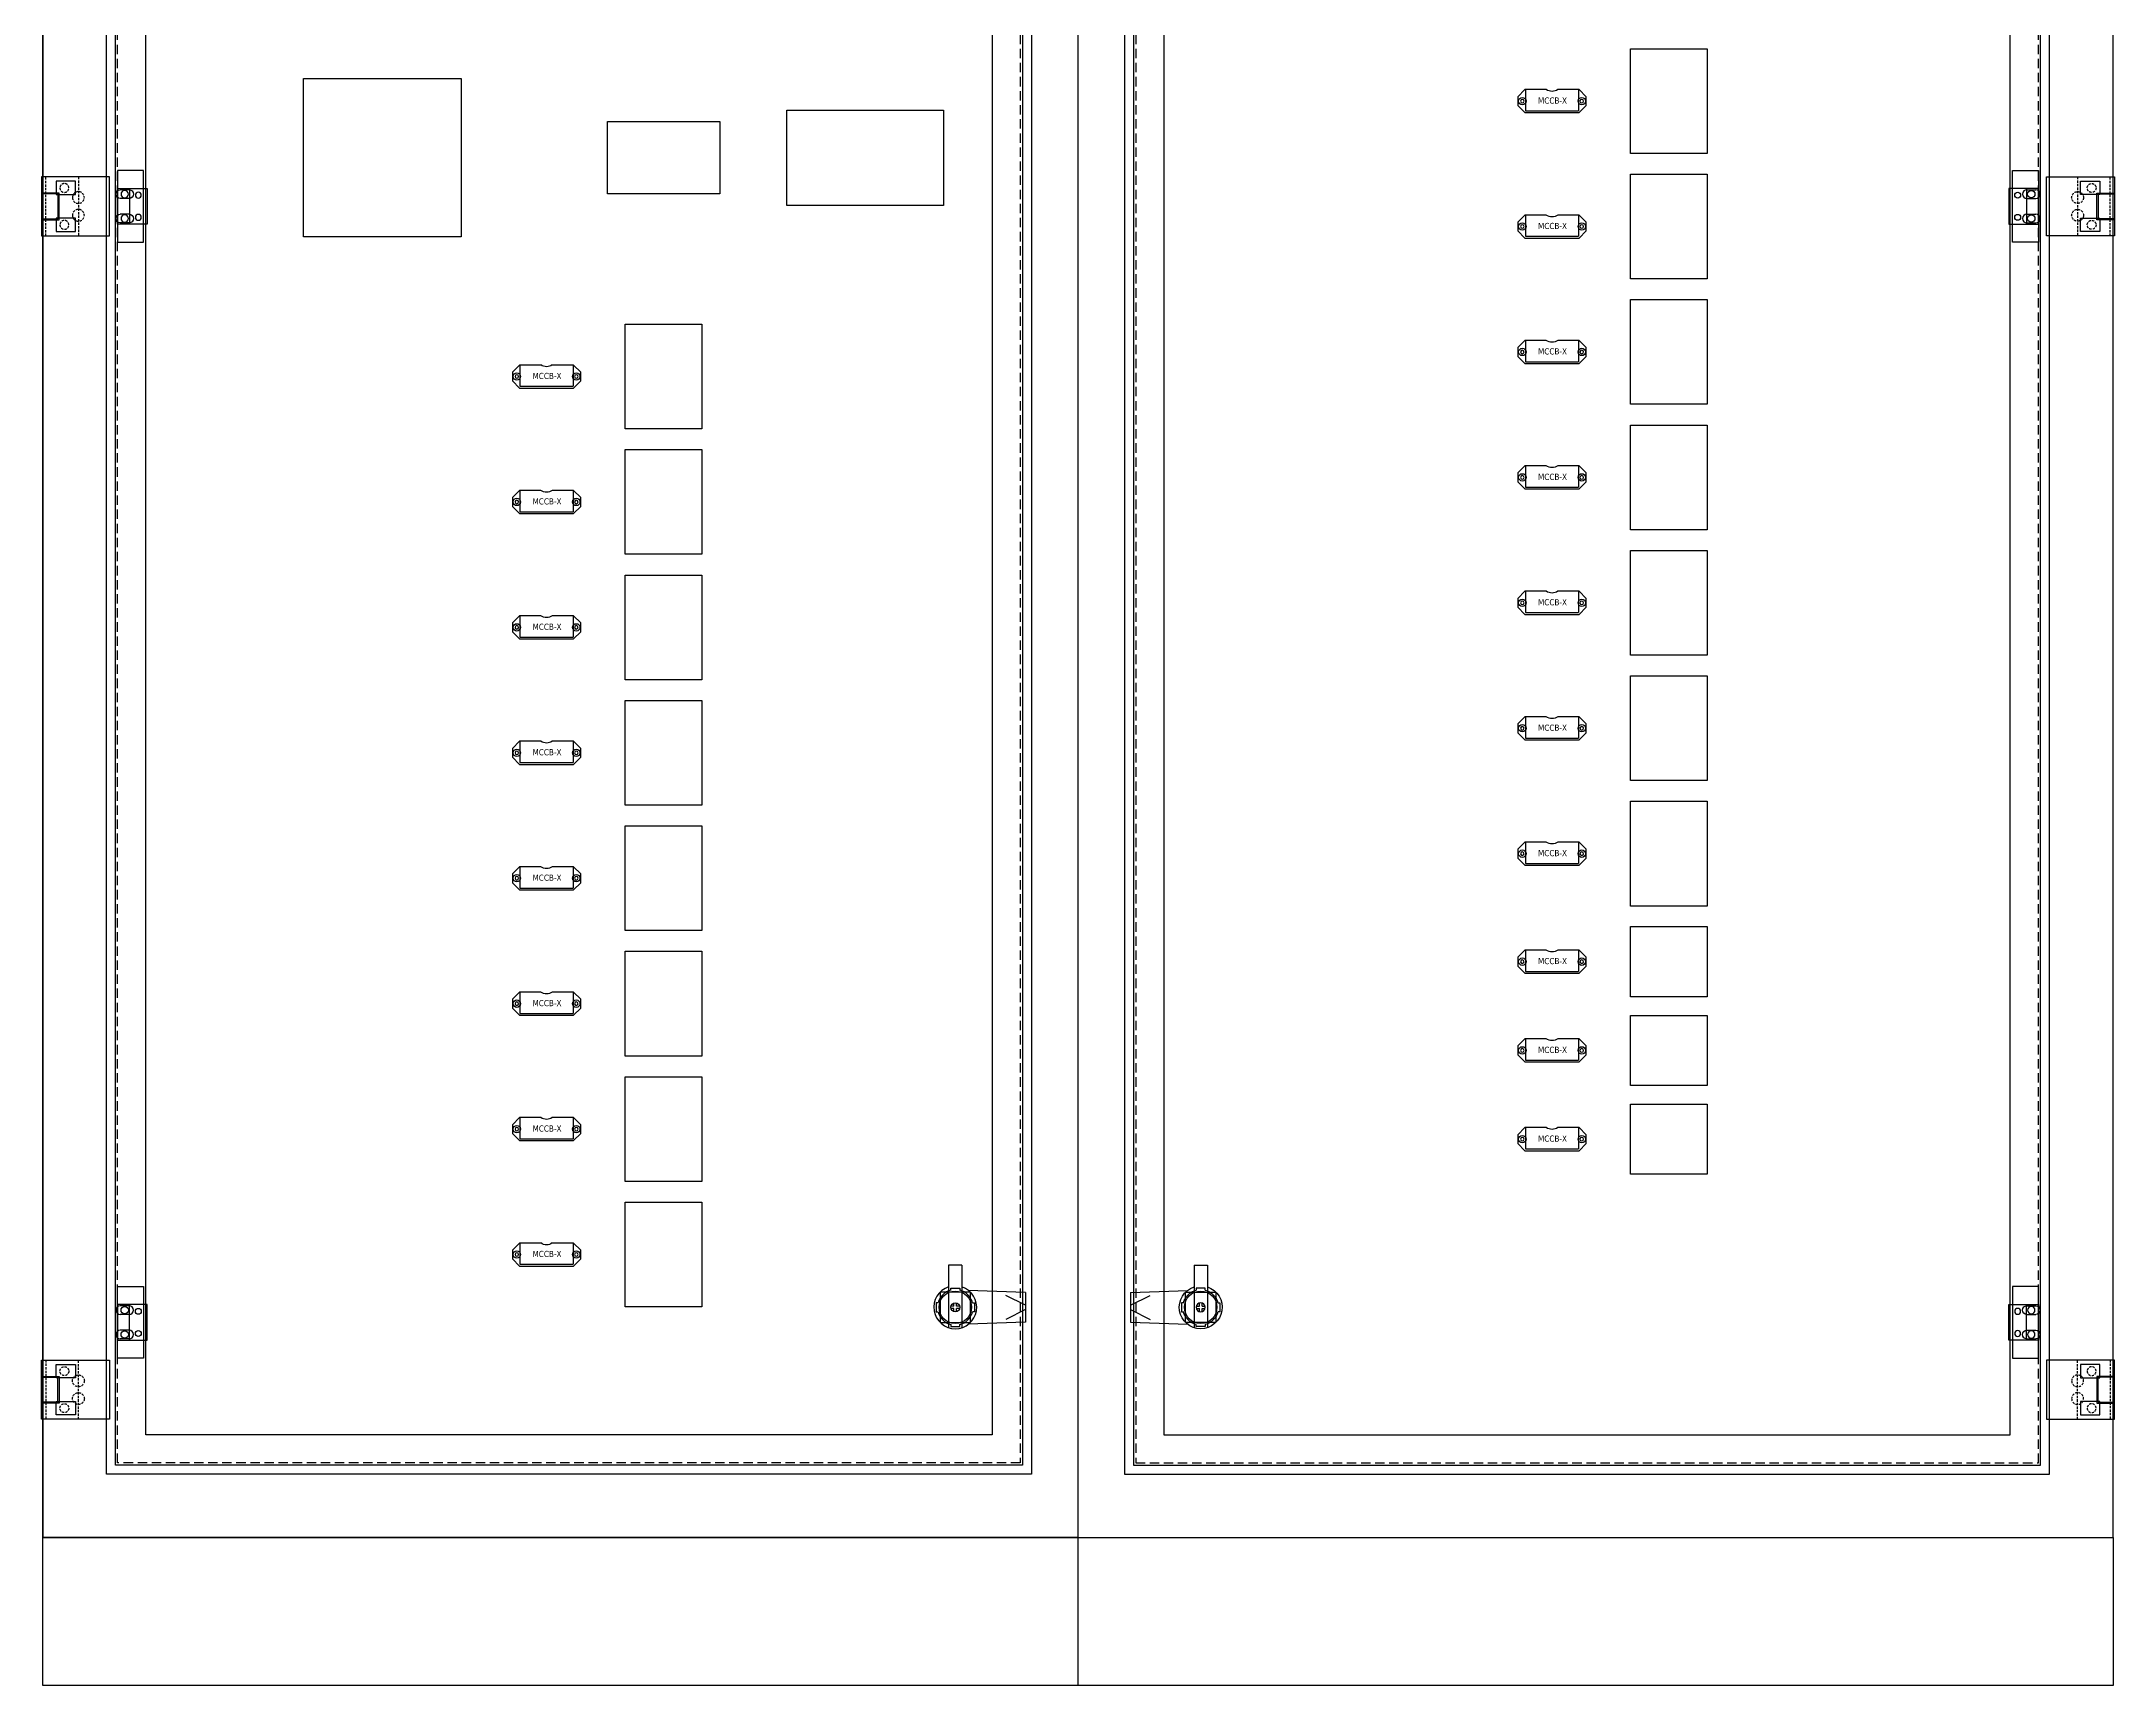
# Model space of a CAD drawing. Header units: millimetres. Extents: x 0 to 6325, y 0 to 4472.
# Drawn here: x 1984 to 3386, y 2303 to 3415 of the extents above; entities that cross this region are included whole.
import ezdxf
from ezdxf.enums import TextEntityAlignment as Align

# ---------------------------------------------------------------- set-up
doc = ezdxf.new("R2010")
doc.units = ezdxf.units.MM
doc.linetypes.add('HIDDEN2', pattern=[4.7625, 3.175, -1.5875])
doc.linetypes.add('HIDDENX2', pattern=[19.05, 12.7, -6.35])
for name, color, linetype in [('HEATER', 1, 'Continuous'), ('KICHTHUOC', 8, 'Continuous'), ('Text', 4, 'Continuous'), ('THIET BI', 2, 'Continuous')]:
    doc.layers.add(name, color=color, linetype=linetype)
doc.styles.add('Tahoma (Input Text)', font='tahoma.ttf')

# ---------------------------------------------------------------- blocks, each defined once
blk = doc.blocks.new('HL044-1.3-C')
at = {"color": 1, "linetype": 'HIDDEN2', "ltscale": 0.5}
for p, q in [((-25, 40), (-25, 0)), ((-3, 0), (-3, 40))]:
    blk.add_line(p, q, dxfattribs=at)
at = {"color": 1}
for p, q in [((-12, 29), (0, 29)), ((-12, 11), (-12, 29)), ((-11, 28.5), (0, 28.5)), ((-11, 28.5), (-11, 11.5)), ((0, 11), (-12, 11)), ((0, 11.5), (-11, 11.5))]:
    blk.add_line(p, q, dxfattribs=at)
blk.add_lwpolyline([(-46, 40), (0, 40), (0, 0), (-46, 0)], close=True, dxfattribs=at)
at = {"color": 1, "linetype": 'HIDDEN2', "ltscale": 0.5}
for centre, radius in [((-25, 26), 4), ((-15.5, 32.5), 3), ((-25, 14), 4), ((-15.5, 7.5), 3)]:
    blk.add_circle(centre, radius, dxfattribs=at)
blk = doc.blocks.new('ovan6x9')
at = {"color": 2}
for p, q in [((2, 6), (8, 6)), ((2, 0), (8, 0))]:
    blk.add_line(p, q, dxfattribs=at)
for centre, start, end in [((2, 3), 90, 270), ((8, 3), 270, 90)]:
    blk.add_arc(centre, 3, start, end, dxfattribs=at)
blk = doc.blocks.new('HL036-1-1')
at = {"color": 1}
blk.add_line((9.5, 36.2), (9.5, 12.2), dxfattribs=at)
for points in [[(0, 48.5), (17.5, 48.5), (17.5, 0), (0, 0)], [(-2.5, 12.2), (17.5, 12.2), (17.5, 36.2), (-2.5, 36.2)]]:
    blk.add_lwpolyline(points, close=True, dxfattribs=at)
for centre, radius in [((3.5, 31.8), 2), ((12.7, 32.5), 2.5), ((3.5, 16.8), 2), ((12.7, 16), 2.5)]:
    blk.add_circle(centre, radius, dxfattribs=at)
blk = doc.blocks.new('SDGFGHGHG')
at = {"layer": 'HEATER'}
for p, q in [((860935.9, 570742), (860935.9, 570784.3)), ((860944.9, 570742), (860944.9, 570784.3)), ((860892.9, 570780.5), (860931.6, 570782)), ((860892.9, 570760.5), (860892.9, 570780.5)), ((860892.9, 570771.9), (860906.3, 570778.7)), ((860892.9, 570769.1), (860906.3, 570762.4)), ((860937.5, 570771.3), (860939.5, 570771.3)), ((860937.5, 570769.8), (860939.5, 570769.8)), ((860939.5, 570773.5), (860939.5, 570771.3)), ((860939.5, 570769.8), (860939.5, 570767.6)), ((860941.3, 570773.5), (860941.3, 570771.3)), ((860941.3, 570771.3), (860943.4, 570771.3)), ((860941.3, 570769.8), (860941.3, 570767.6)), ((860941.3, 570769.8), (860943.4, 570769.8)), ((860892.9, 570760.5), (860931.6, 570759.1)), ((860935.9, 570742), (860944.9, 570742))]:
    blk.add_line(p, q, dxfattribs=at)
blk.add_circle((860940.4, 570770.5), 3.08, dxfattribs=at)
blk.add_arc((860940.4, 570770.5), 14.5, 288.08, 251.92, dxfattribs=at)
blk = doc.blocks.new('SĐFHGGH')
at = {"layer": 'HEATER'}
for points in [[(860943.4, 570717), (860943.4, 570718.4), (860937.4, 570718.4), (860937.4, 570717)], [(860928.8, 570702.4), (860927.4, 570702.4), (860927.4, 570708.4), (860928.8, 570708.4)], [(860952.1, 570702.4), (860953.4, 570702.4), (860953.4, 570708.4), (860952.1, 570708.4)], [(860943.4, 570693.8), (860943.4, 570692.4), (860937.4, 570692.4), (860937.4, 570693.8)]]:
    blk.add_lwpolyline(points, dxfattribs=at)
for start, end in [(104.4775, 165.5225), (14.4775, 75.5225), (194.4775, 255.5225), (284.4775, 345.5225)]:
    blk.add_arc((860940.4, 570705.4), 12, start, end, dxfattribs=at)
blk = doc.blocks.new('MS722')
for name, p in [('SDGFGHGHG', (-860940.4, -570770.5)), ('SĐFHGGH', (-860940.4, -570705.4))]:
    blk.add_blockref(name, p)
blk = doc.blocks.new('hvnhgjghj')
at = {"layer": 'KICHTHUOC', "color": 95}
for p, q in [((-8611.8, 37566.3), (-8603.8, 37574.3)), ((-8603.8, 37574.3), (-8579.8, 37574.3)), ((-8603.3, 37574.3), (-8603.3, 37550.3)), ((-8566.8, 37574.3), (-8542.8, 37574.3)), ((-8543.3, 37574.3), (-8543.3, 37550.3)), ((-8542.8, 37574.3), (-8534.8, 37566.3)), ((-8611.8, 37556.3), (-8611.8, 37566.3)), ((-8611.8, 37556.3), (-8603.8, 37548.3)), ((-8543.3, 37550.3), (-8603.3, 37550.3)), ((-8542.8, 37548.3), (-8534.8, 37556.3)), ((-8534.8, 37566.3), (-8534.8, 37556.3)), ((-8542.8, 37548.3), (-8603.8, 37548.3))]:
    blk.add_line(p, q, dxfattribs=at)
for centre in [(-8606.8, 37561.3), (-8539.8, 37561.3)]:
    blk.add_circle(centre, 2, dxfattribs=at)
blk.add_arc((-8573.3, 37583.9), 11.6, 235.7945, 304.2055, dxfattribs=at)

msp = doc.modelspace()

# ---------------------------------------------------------------- linework, layer by layer
at = {"color": 7, "ltscale": 0.5}
msp.add_line((2685.3, 4203.2), (2685.3, 2403.2), dxfattribs=at)
at = {"ltscale": 3}
msp.add_line((2685.3, 2403.2), (2685.3, 2303.2), dxfattribs=at)
at = {"color": 7, "ltscale": 0.5}
for points in [[(1985.3, 2403.2), (3385.3, 2403.2), (3385.3, 4203.2), (1985.3, 4203.2)], [(1985.3, 4203.2), (2685.3, 4203.2), (2685.3, 2403.2), (1985.3, 2403.2)], [(2685.3, 2403.2), (3385.3, 2403.2), (3385.3, 4203.2), (2685.3, 4203.2)], [(2028.3, 4160.2), (2653.8, 4160.2), (2653.8, 2446.2), (2028.3, 2446.2)], [(2716.8, 2446.2), (3342.3, 2446.2), (3342.3, 4160.2), (2716.8, 4160.2)]]:
    msp.add_lwpolyline(points, close=True, dxfattribs=at)
at = {"color": 6, "ltscale": 0.5}
for points in [[(2034.3, 4154.2), (2647.8, 4154.2), (2647.8, 2452.2), (2034.3, 2452.2)], [(2722.8, 2452.2), (3336.3, 2452.2), (3336.3, 4154.2), (2722.8, 4154.2)]]:
    msp.add_lwpolyline(points, close=True, dxfattribs=at)
at = {"color": 6, "linetype": 'HIDDENX2', "ltscale": 0.5}
for points in [[(2035.8, 4152.7), (2646.3, 4152.7), (2646.3, 2453.7), (2035.8, 2453.7)], [(2724.3, 2453.7), (3334.8, 2453.7), (3334.8, 4152.7), (2724.3, 4152.7)]]:
    msp.add_lwpolyline(points, close=True, dxfattribs=at)
at = {"color": 3, "ltscale": 0.5}
for points in [[(2054.8, 4133.7), (2627.3, 4133.7), (2627.3, 2472.7), (2054.8, 2472.7)], [(2743.3, 2472.7), (3315.8, 2472.7), (3315.8, 4133.7), (2743.3, 4133.7)]]:
    msp.add_lwpolyline(points, close=True, dxfattribs=at)
at = {"color": 1, "linetype": 'Continuous', "ltscale": 0.5}
for points in [[(3059, 3409.8), (3110.8, 3409.8), (3110.8, 3339), (3059, 3339)], [(2488.4, 3368.3), (2594.4, 3368.3), (2594.4, 3303.8), (2488.4, 3303.8)], [(2367, 3360.6), (2443, 3360.6), (2443, 3311.6), (2367, 3311.6)], [(3059, 3325), (3110.8, 3325), (3110.8, 3254.2), (3059, 3254.2)], [(3059, 3240.2), (3110.8, 3240.2), (3110.8, 3169.4), (3059, 3169.4)], [(2379, 3223.6), (2430.8, 3223.6), (2430.8, 3152.8), (2379, 3152.8)], [(3059, 3155.4), (3110.8, 3155.4), (3110.8, 3084.6), (3059, 3084.6)], [(2379, 3138.8), (2430.8, 3138.8), (2430.8, 3068), (2379, 3068)], [(3059, 3070.6), (3110.8, 3070.6), (3110.8, 2999.8), (3059, 2999.8)], [(2379, 3054), (2430.8, 3054), (2430.8, 2983.2), (2379, 2983.2)], [(3059, 2985.8), (3110.8, 2985.8), (3110.8, 2915), (3059, 2915)], [(2379, 2969.2), (2430.8, 2969.2), (2430.8, 2898.4), (2379, 2898.4)], [(3059, 2901.1), (3110.8, 2901.1), (3110.8, 2830.2), (3059, 2830.2)], [(2379, 2884.4), (2430.8, 2884.4), (2430.8, 2813.6), (2379, 2813.6)], [(3059, 2816.3), (3110.8, 2816.3), (3110.8, 2768.9), (3059, 2768.9)], [(2379, 2799.6), (2430.8, 2799.6), (2430.8, 2728.8), (2379, 2728.8)], [(3059, 2756.3), (3110.8, 2756.3), (3110.8, 2708.9), (3059, 2708.9)], [(2379, 2714.8), (2430.8, 2714.8), (2430.8, 2644), (2379, 2644)], [(3059, 2696.3), (3110.8, 2696.3), (3110.8, 2648.9), (3059, 2648.9)], [(2379, 2630), (2430.8, 2630), (2430.8, 2559.2), (2379, 2559.2)]]:
    msp.add_lwpolyline(points, close=True, dxfattribs=at)
for points in [[(2007.3, 3320.2), (1994.3, 3320.2), (1994.3, 3311.2), (2007.3, 3311.2)], [(3363.3, 3320.2), (3376.3, 3320.2), (3376.3, 3311.2), (3363.3, 3311.2)], [(2007.3, 3295.2), (1994.3, 3295.2), (1994.3, 3286.2), (2007.3, 3286.2)], [(3363.3, 3295.2), (3376.3, 3295.2), (3376.3, 3286.2), (3363.3, 3286.2)], [(2007.3, 2511.2), (1994.3, 2511.2), (1994.3, 2520.2), (2007.3, 2520.2)], [(3363.3, 2511.2), (3376.3, 2511.2), (3376.3, 2520.2), (3363.3, 2520.2)], [(2007.3, 2486.2), (1994.3, 2486.2), (1994.3, 2495.2), (2007.3, 2495.2)], [(3363.3, 2486.2), (3376.3, 2486.2), (3376.3, 2495.2), (3363.3, 2495.2)], [(1985.3, 2403.2), (3385.3, 2403.2), (3385.3, 2303.2), (1985.3, 2303.2)]]:
    msp.add_lwpolyline(points, close=True)
at = {"color": 2}
for points in [[(2612.6, 2569.2), (2592.1, 2569.2), (2592.1, 2548.7), (2612.6, 2548.7)], [(2758.1, 2569.2), (2778.6, 2569.2), (2778.6, 2548.7), (2758.1, 2548.7)]]:
    msp.add_lwpolyline(points, close=True, dxfattribs=at)
at = {"color": 2, "ltscale": 3}
for centre in [(2985.8, 3374.4), (3026, 3374.4), (2985.8, 3289.6), (3026, 3289.6), (2985.8, 3204.8), (3026, 3204.8), (2305.8, 3188.2), (2346, 3188.2), (2985.8, 3120), (3026, 3120), (2305.8, 3103.4), (2346, 3103.4), (2985.8, 3035.2), (3026, 3035.2), (2305.8, 3018.6), (2346, 3018.6), (2985.8, 2950.4), (3026, 2950.4), (2305.8, 2933.8), (2346, 2933.8), (2985.8, 2865.6), (3026, 2865.6), (2305.8, 2849), (2346, 2849), (2985.8, 2792.6), (3026, 2792.6), (2305.8, 2764.2), (2346, 2764.2), (2985.8, 2732.6), (3026, 2732.6), (2305.8, 2679.4), (2346, 2679.4), (2985.8, 2672.6), (3026, 2672.6), (2305.8, 2594.6), (2346, 2594.6)]:
    msp.add_circle(centre, 2.5, dxfattribs=at)
at = {"color": 2}
for centre in [(2602.3, 2558.9), (2768.3, 2558.9)]:
    msp.add_circle(centre, 11, dxfattribs=at)
at = {"layer": 'THIET BI', "color": 1, "linetype": 'Continuous', "ltscale": 0.5}
msp.add_lwpolyline([(2161.5, 3389.6), (2268.2, 3389.6), (2268.2, 3282.6), (2161.5, 3282.6)], close=True, dxfattribs=at)

# ---------------------------------------------------------------- block references
at = {"xscale": -1}
msp.add_blockref('HL044-1.3-C', (1984.3, 3283.2), dxfattribs=at)
at = {"color": 7, "xscale": -1}
for name, p in [('HL036-1-1', (2053.3, 3279)), ('ovan6x9', (2045.6, 3308.5)), ('ovan6x9', (2045.6, 3292))]:
    msp.add_blockref(name, p, dxfattribs=at)
at = {"color": 7}
for name, p in [('HL036-1-1', (3317.3, 3279)), ('ovan6x9', (3325, 3308.5)), ('ovan6x9', (3325, 3292))]:
    msp.add_blockref(name, p, dxfattribs=at)
msp.add_blockref('HL044-1.3-C', (3386.3, 3283.2))
at = {"color": 7, "rotation": 180}
for name, p in [('MS722', (2602.3, 2558.9)), ('HL036-1-1', (2053.3, 2573)), ('ovan6x9', (2045.6, 2560)), ('ovan6x9', (2045.6, 2543.5))]:
    msp.add_blockref(name, p, dxfattribs=at)
at = {"color": 7, "xscale": -1, "rotation": 180}
for name, p in [('MS722', (2768.3, 2558.9)), ('HL036-1-1', (3317.3, 2573)), ('ovan6x9', (3325, 2560)), ('ovan6x9', (3325, 2543.5))]:
    msp.add_blockref(name, p, dxfattribs=at)
at = {"rotation": 180}
msp.add_blockref('HL044-1.3-C', (1984.3, 2523.2), dxfattribs=at)
at = {"xscale": -1, "rotation": 180}
msp.add_blockref('HL044-1.3-C', (3386.3, 2523.2), dxfattribs=at)
at = {"layer": 'KICHTHUOC', "xscale": -0.6000000000931323, "yscale": 0.6000000000058208, "zscale": 0.6}
for p in [(-2138.1, -19162.4), (-2138.1, -19247.2), (-2138.1, -19332), (-2818.1, -19348.6), (-2138.1, -19416.8), (-2818.1, -19433.4), (-2138.1, -19501.6), (-2818.1, -19518.2), (-2138.1, -19586.4), (-2818.1, -19603), (-2138.1, -19671.2), (-2818.1, -19687.8), (-2138.1, -19744.2), (-2818.1, -19772.6), (-2138.1, -19804.2), (-2818.1, -19857.4), (-2138.1, -19864.2), (-2818.1, -19942.2)]:
    msp.add_blockref('hvnhgjghj', p, dxfattribs=at)

# ---------------------------------------------------------------- texts
at = {"layer": 'Text', "linetype": 'Continuous', "style": 'Tahoma (Input Text)'}
for p in [(3006.2, 3372.7), (3006.2, 3287.9), (3006.2, 3203.1), (2326.2, 3186.5), (3006.2, 3118.3), (2326.2, 3101.7), (3006.2, 3033.5), (2326.2, 3016.9), (3006.2, 2948.7), (2326.2, 2932.1), (3006.2, 2863.9), (2326.2, 2847.3), (3006.2, 2790.9), (2326.2, 2762.5), (3006.2, 2730.9), (2326.2, 2677.7), (3006.2, 2670.9), (2326.2, 2592.9)]:
    msp.add_text('MCCB-X', height=4.16, dxfattribs=at).set_placement(p, align=Align.CENTER)

doc.saveas('drawing.dxf')
